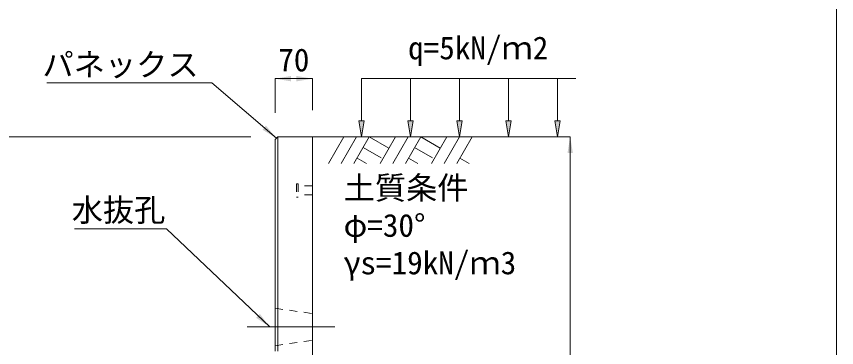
# Model space of a CAD drawing. Units: millimetres at full size; details may follow other scales. Extents: x 187207 to 255567, y 882048 to 905686.
# Drawn here: x 199167 to 200697, y 890772 to 891390 of the extents above; entities that cross this region are included whole.
import ezdxf
from ezdxf.enums import TextEntityAlignment as Align

# ---------------------------------------------------------------- set-up
doc = ezdxf.new("R2010")
doc.units = ezdxf.units.MM
doc.header["$LTSCALE"] = 20
doc.linetypes.add('USER1', pattern=[28.575, 19.05, -3.175, 3.175, -3.175])
doc.linetypes.add('USER2', pattern=[1.35, 0.75, -0.6])
for name, color, linetype, lineweight in [('0_2', 7, 'Continuous', 20), ('パネックス', 2, 'Continuous', 13), ('図枠', 5, 'Continuous', 13), ('寸法線', 7, 'Continuous', 13), ('引出線', 4, 'Continuous', 13), ('ｲﾝｻｰﾄ', 3, 'USER2', 9), ('ﾊｯﾁﾝｸﾞ', 7, 'Continuous', 5)]:
    doc.layers.add(name, color=color, linetype=linetype, lineweight=lineweight)
doc.layers.add('文字', color=7, linetype='Continuous')
doc.styles.add('ＭＳ ゴシック', font='')
doc.styles.get('ＭＳ ゴシック').set_extended_font_data('MS Gothic')

# ---------------------------------------------------------------- blocks, each defined once
blk = doc.blocks.new('filled_arrow')
at = {"color": 0, "linetype": 'Continuous', "lineweight": -2}
blk.add_solid([(7.5, 1.25), (0, 0), (7.5, -1.25)], dxfattribs=at)

msp = doc.modelspace()

# ---------------------------------------------------------------- hatches: boundary and pattern name
at = {"layer": '寸法線'}
for points in [[(199815.79, 891195.37), (199810.79, 891165.37), (199805.79, 891195.37)], [(199907.2, 891195.37), (199902.2, 891165.37), (199897.2, 891195.37)], [(199998.61, 891195.37), (199993.61, 891165.37), (199988.61, 891195.37)], [(200090.03, 891195.37), (200085.03, 891165.37), (200080.03, 891195.37)], [(200181.44, 891195.37), (200176.44, 891165.37), (200171.44, 891195.37)]]:
    msp.add_hatch(color=256, dxfattribs=at).paths.add_polyline_path(points)

# ---------------------------------------------------------------- linework, layer by layer
at = {"layer": '0_2'}
msp.add_line((199719.37, 891165.37), (200119.37, 891165.37), dxfattribs=at)
at = {"layer": 'パネックス'}
for p, q in [((199654.37, 891165.37), (199649.37, 891160.37)), ((199649.37, 890765.37), (199649.37, 891160.37)), ((199654.37, 891165.37), (199719.37, 891165.37)), ((199719.37, 891165.37), (199719.37, 889990.37))]:
    msp.add_line(p, q, dxfattribs=at)
at = {"layer": 'パネックス', "lineweight": 5}
msp.add_line((199654.37, 891165.37), (199654.37, 890765.37), dxfattribs=at)
at = {"layer": 'パネックス', "linetype": 'USER2', "lineweight": 9}
for p, q in [((199649.37, 890845.37), (199719.37, 890835.37)), ((199649.37, 890775.37), (199719.37, 890785.37))]:
    msp.add_line(p, q, dxfattribs=at)
at = {"layer": '図枠'}
msp.add_line((200697.37, 904948.33), (200697.37, 882048.33), dxfattribs=at)
at = {"layer": '寸法線'}
for p, q in [((199649.37, 891273.92), (199719.37, 891273.92)), ((199649.37, 891210.37), (199649.37, 891273.92)), ((199719.37, 891215.37), (199719.37, 891273.92)), ((199604.37, 891165.37), (199084.37, 891165.37)), ((199769.37, 891165.37), (200200.22, 891165.37)), ((200200.22, 889990.37), (200200.22, 891165.37))]:
    msp.add_line(p, q, dxfattribs=at)
at = {"layer": '寸法線', "lineweight": 9}
for p, q in [((200210.79, 891273.92), (199810.79, 891273.92)), ((199810.79, 891195.37), (199810.79, 891273.92)), ((199902.2, 891195.37), (199902.2, 891273.92)), ((199993.61, 891195.37), (199993.61, 891273.92)), ((200085.03, 891195.37), (200085.03, 891273.92)), ((200176.44, 891195.37), (200176.44, 891273.92))]:
    msp.add_line(p, q, dxfattribs=at)
at = {"layer": '寸法線', "linetype": 'USER1', "lineweight": 9}
msp.add_line((199597.52, 890810.37), (199761.23, 890810.37), dxfattribs=at)
at = {"layer": '寸法線', "lineweight": 9}
for points in [[(199815.79, 891195.37), (199810.79, 891165.37), (199805.79, 891195.37)], [(199907.2, 891195.37), (199902.2, 891165.37), (199897.2, 891195.37)], [(199998.61, 891195.37), (199993.61, 891165.37), (199988.61, 891195.37)], [(200090.03, 891195.37), (200085.03, 891165.37), (200080.03, 891195.37)], [(200181.44, 891195.37), (200176.44, 891165.37), (200171.44, 891195.37)]]:
    msp.add_lwpolyline(points, close=True, dxfattribs=at)
at = {"layer": '引出線'}
for points in [[(199651.87, 891162.87), (199531.66, 891266.33), (199223.41, 891266.33)], [(199639.37, 890810.37), (199446.91, 890993.82), (199275.17, 890993.82)]]:
    msp.add_lwpolyline(points, dxfattribs=at)
at = {"layer": 'ｲﾝｻｰﾄ'}
for p, q in [((199692.37, 891077.87), (199689.37, 891077.87)), ((199689.37, 891077.87), (199689.37, 891052.87)), ((199692.37, 891077.87), (199692.37, 891052.87)), ((199719.37, 891073.87), (199692.37, 891073.87)), ((199719.37, 891073.87), (199719.37, 891056.87)), ((199692.37, 891052.87), (199689.37, 891052.87)), ((199719.37, 891056.87), (199692.37, 891056.87))]:
    msp.add_line(p, q, dxfattribs=at)
at = {"layer": 'ﾊｯﾁﾝｸﾞ', "lineweight": 9}
for p, q in [((199778.02, 891165.36), (199749.37, 891115.74)), ((199801.64, 891165.36), (199772.99, 891115.74)), ((199825.27, 891165.36), (199796.62, 891115.74)), ((199825.27, 891165.36), (199861.83, 891144.25)), ((199874.02, 891165.36), (199845.37, 891115.74)), ((199897.64, 891165.36), (199868.99, 891115.74)), ((199921.27, 891165.36), (199892.62, 891115.74)), ((199921.27, 891165.36), (199957.83, 891144.25)), ((199970.02, 891165.36), (199941.37, 891115.74)), ((199993.64, 891165.36), (199964.99, 891115.74)), ((200017.26, 891165.36), (199988.62, 891115.74)), ((199813.84, 891145.58), (199847.26, 891126.29)), ((199909.84, 891145.58), (199943.26, 891126.29)), ((199802.42, 891125.79), (199819.84, 891115.74)), ((199898.42, 891125.79), (199915.84, 891115.74)), ((199994.42, 891125.79), (200011.83, 891115.74))]:
    msp.add_line(p, q, dxfattribs=at)

# ---------------------------------------------------------------- block references
at = {"layer": '寸法線', "xscale": 4, "yscale": 4}
msp.add_blockref('filled_arrow', (199649.37, 891273.92), dxfattribs=at)
for p, rotation in [((199719.37, 891273.92), 180), ((200200.22, 891165.37), 270)]:
    msp.add_blockref('filled_arrow', p, dxfattribs=dict(at, rotation=rotation))
at = {"layer": '引出線', "xscale": 4, "yscale": 4}
for p, rotation in [((199651.87, 891162.87), 139.3), ((199639.37, 890810.37), 136.4)]:
    msp.add_blockref('filled_arrow', p, dxfattribs=dict(at, rotation=rotation))

# ---------------------------------------------------------------- texts
at = {"layer": '寸法線', "style": 'ＭＳ ゴシック'}
msp.add_text('70', height=42.72, dxfattribs=at).set_placement((199684.37, 891308.92), align=Align.MIDDLE_CENTER)
for s, p in [('土質条件', (199777.34, 891091.38)), ('φ=30°', (199777.34, 891021.38)), ('γs=19kN/ｍ3', (199777.34, 890951.38))]:
    msp.add_text(s, height=42.72, dxfattribs=at).set_placement(p, align=Align.TOP_LEFT)
at = {"layer": '引出線', "style": 'ＭＳ ゴシック'}
for s, p in [('パネックス', (199506.66, 891321.47)), ('水抜孔', (199444.66, 891050.1))]:
    msp.add_text(s, height=42.72, dxfattribs=at).set_placement(p, align=Align.TOP_RIGHT)
at = {"layer": '文字', "style": 'ＭＳ ゴシック'}
msp.add_text('q=5kN/ｍ2', height=42.72, dxfattribs=at).set_placement((199897.67, 891297.19), align=Align.BOTTOM_LEFT)

doc.saveas('drawing.dxf')
